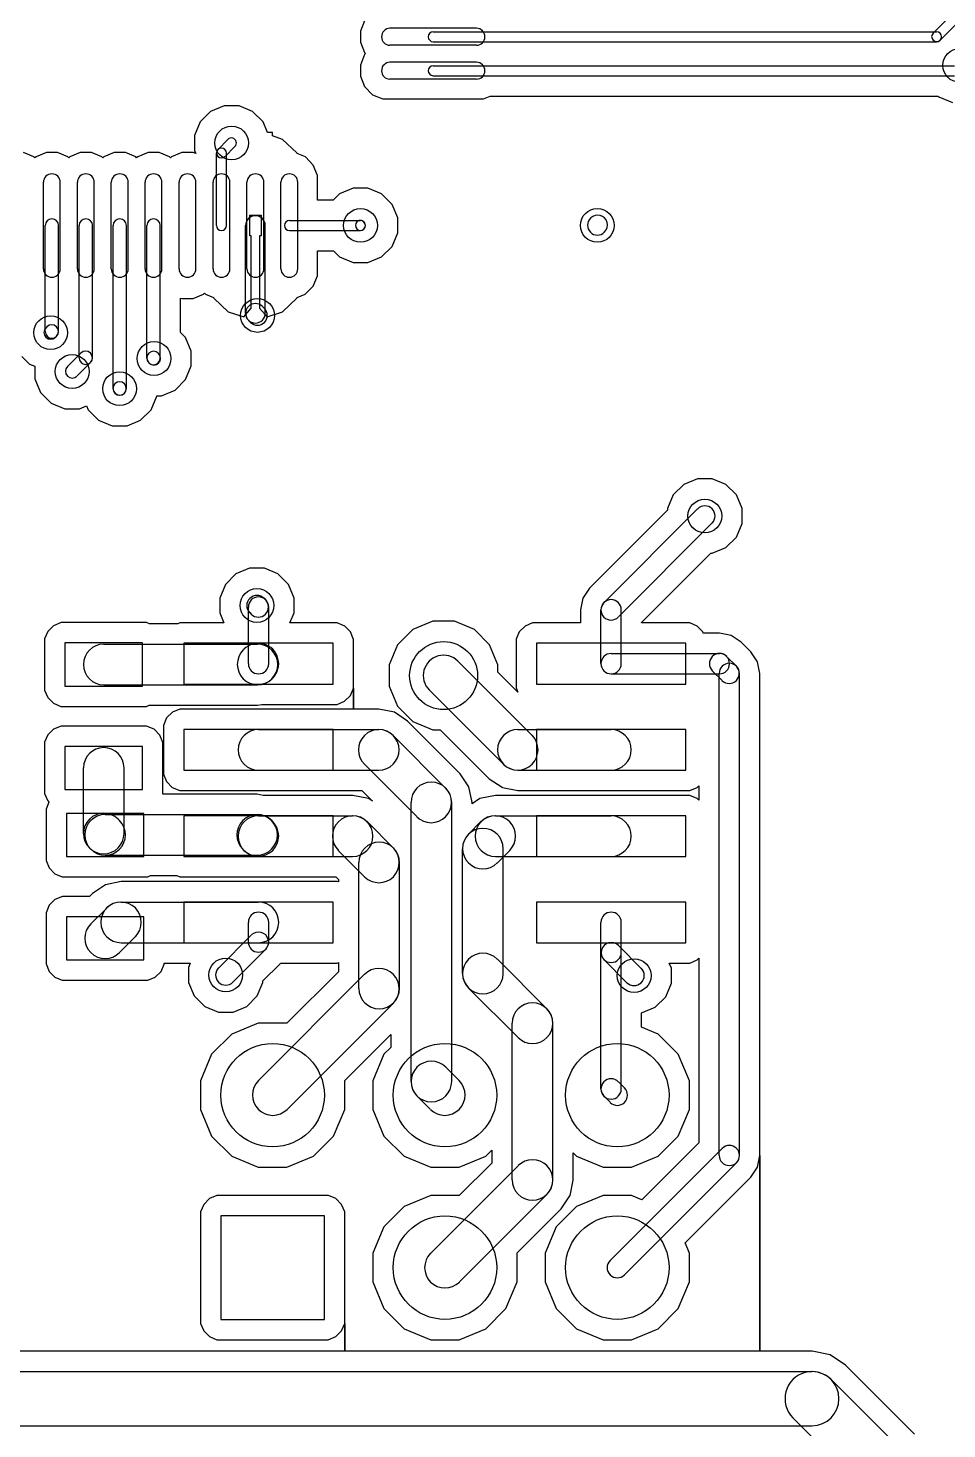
# Model space of a CAD drawing. Extents: x 32880 to 68030, y 27285 to 49782.
# Drawn here: x 40598 to 45931, y 33626 to 41748 of the extents above; entities that cross this region are included whole.
import ezdxf

# ---------------------------------------------------------------- set-up
doc = ezdxf.new("R2010")
doc.units = 0
doc.layers.add('BLACK', color=1, linetype='CONTINUOUS')

msp = doc.modelspace()

# ---------------------------------------------------------------- linework, layer by layer
at = {"layer": 'BLACK'}
for p, q in [((45850, 41719), (46009, 41878)), ((45891, 41678), (46050, 41837)), ((42552, 41791), (42527, 41731)), ((42552, 41791), (42527, 41731)), ((42527, 41731), (42527, 41666)), ((42527, 41731), (42527, 41666)), ((43201, 41747), (42699, 41747)), ((42950, 41727), (45870, 41727)), ((42527, 41666), (42552, 41606)), ((42527, 41666), (42552, 41606)), ((42552, 41594), (42527, 41534)), ((42552, 41594), (42527, 41534)), ((42552, 41606), (42557, 41600)), ((42552, 41606), (42557, 41600)), ((42557, 41600), (42552, 41594)), ((42557, 41600), (42552, 41594)), ((43201, 41649), (42699, 41649)), ((42950, 41669), (45870, 41669)), ((42527, 41534), (42527, 41469)), ((42527, 41534), (42527, 41469)), ((43201, 41550), (42699, 41550)), ((42950, 41530), (45974, 41530)), ((42527, 41469), (42552, 41409)), ((42527, 41469), (42552, 41409)), ((43201, 41452), (42699, 41452)), ((42950, 41472), (45974, 41472)), ((42552, 41409), (42598, 41362)), ((42552, 41409), (42598, 41362)), ((42598, 41362), (42658, 41337)), ((42598, 41362), (42658, 41337)), ((43241, 41337), (43281, 41354)), ((43241, 41337), (43281, 41354)), ((43281, 41354), (45878, 41354)), ((43281, 41354), (45878, 41354)), ((45878, 41354), (45883, 41349)), ((45878, 41354), (45883, 41349)), ((45883, 41349), (45962, 41316)), ((45883, 41349), (45962, 41316)), ((41658, 41265), (41597, 41204)), ((41658, 41265), (41597, 41204)), ((41737, 41298), (41658, 41265)), ((41737, 41298), (41658, 41265)), ((41823, 41298), (41737, 41298)), ((41823, 41298), (41737, 41298)), ((41902, 41265), (41823, 41298)), ((41902, 41265), (41823, 41298)), ((41963, 41204), (41902, 41265)), ((41963, 41204), (41902, 41265)), ((42658, 41337), (42723, 41337)), ((42658, 41337), (42723, 41337)), ((42723, 41337), (43241, 41337)), ((42723, 41337), (43241, 41337)), ((41597, 41204), (41564, 41125)), ((41597, 41204), (41564, 41125)), ((41988, 41142), (41963, 41204)), ((41988, 41142), (41963, 41204)), ((41564, 41125), (41564, 41039)), ((41564, 41125), (41564, 41039)), ((42018, 41142), (41988, 41142)), ((42018, 41142), (41988, 41142)), ((42018, 41123), (42018, 41142)), ((42018, 41123), (42018, 41142)), ((42076, 41103), (42018, 41123)), ((42076, 41103), (42018, 41123)), ((42159, 41024), (42076, 41103)), ((42159, 41024), (42076, 41103)), ((40633, 41001), (40573, 41026)), ((40633, 41001), (40573, 41026)), ((40705, 41026), (40645, 41001)), ((40705, 41026), (40645, 41001)), ((40770, 41026), (40705, 41026)), ((40770, 41026), (40705, 41026)), ((40830, 41001), (40770, 41026)), ((40830, 41001), (40770, 41026)), ((40902, 41026), (40842, 41001)), ((40902, 41026), (40842, 41001)), ((40967, 41026), (40902, 41026)), ((40967, 41026), (40902, 41026)), ((41027, 41001), (40967, 41026)), ((41027, 41001), (40967, 41026)), ((41099, 41026), (41039, 41001)), ((41099, 41026), (41039, 41001)), ((41164, 41026), (41099, 41026)), ((41164, 41026), (41099, 41026)), ((41224, 41001), (41164, 41026)), ((41224, 41001), (41164, 41026)), ((41295, 41026), (41235, 41001)), ((41295, 41026), (41235, 41001)), ((41360, 41026), (41295, 41026)), ((41360, 41026), (41295, 41026)), ((41420, 41001), (41360, 41026)), ((41420, 41001), (41360, 41026)), ((41492, 41026), (41432, 41001)), ((41492, 41026), (41432, 41001)), ((41557, 41026), (41492, 41026)), ((41557, 41026), (41492, 41026)), ((41572, 41020), (41557, 41026)), ((41572, 41020), (41557, 41026)), ((41564, 41039), (41572, 41020)), ((41564, 41039), (41572, 41020)), ((41692, 40603), (41692, 41023)), ((41701, 41045), (41758, 41102)), ((41742, 41004), (41799, 41061)), ((41750, 40603), (41750, 41023)), ((42160, 41021), (42159, 41024)), ((42160, 41021), (42159, 41024)), ((40638, 40996), (40633, 41001)), ((40638, 40996), (40633, 41001)), ((40645, 41001), (40638, 40996)), ((40645, 41001), (40638, 40996)), ((40835, 40996), (40830, 41001)), ((40835, 40996), (40830, 41001)), ((40842, 41001), (40835, 40996)), ((40842, 41001), (40835, 40996)), ((41032, 40996), (41027, 41001)), ((41032, 40996), (41027, 41001)), ((41039, 41001), (41032, 40996)), ((41039, 41001), (41032, 40996)), ((41229, 40996), (41224, 41001)), ((41229, 40996), (41224, 41001)), ((41235, 41001), (41229, 40996)), ((41235, 41001), (41229, 40996)), ((41425, 40996), (41420, 41001)), ((41425, 40996), (41420, 41001)), ((41432, 41001), (41425, 40996)), ((41432, 41001), (41425, 40996)), ((42208, 41001), (42160, 41021)), ((42208, 41001), (42160, 41021)), ((42254, 40954), (42208, 41001)), ((42254, 40954), (42208, 41001)), ((42279, 40894), (42254, 40954)), ((42279, 40894), (42254, 40954)), ((42279, 40750), (42279, 40894)), ((42279, 40750), (42279, 40894)), ((40688, 40352), (40688, 40854)), ((40786, 40352), (40786, 40854)), ((40885, 40352), (40885, 40854)), ((40983, 40352), (40983, 40854)), ((41082, 40352), (41082, 40854)), ((41180, 40352), (41180, 40854)), ((41278, 40352), (41278, 40854)), ((41376, 40352), (41376, 40854)), ((41475, 40352), (41475, 40854)), ((41573, 40352), (41573, 40854)), ((41672, 40352), (41672, 40854)), ((41770, 40352), (41770, 40854)), ((41869, 40352), (41869, 40854)), ((41967, 40352), (41967, 40854)), ((42066, 40352), (42066, 40854)), ((42164, 40352), (42164, 40854)), ((42406, 40787), (42369, 40750)), ((42406, 40787), (42369, 40750)), ((42485, 40820), (42406, 40787)), ((42485, 40820), (42406, 40787)), ((42571, 40820), (42485, 40820)), ((42571, 40820), (42485, 40820)), ((42650, 40787), (42571, 40820)), ((42650, 40787), (42571, 40820)), ((42711, 40726), (42650, 40787)), ((42711, 40726), (42650, 40787)), ((42369, 40750), (42279, 40750)), ((42369, 40750), (42279, 40750)), ((42744, 40647), (42711, 40726)), ((42744, 40647), (42711, 40726)), ((41885, 40543), (41885, 40663)), ((41885, 40663), (41894, 40663)), ((41885, 40543), (41885, 40663)), ((41885, 40663), (41894, 40663)), ((41894, 40663), (41942, 40663)), ((41894, 40663), (41942, 40663)), ((41942, 40663), (41951, 40663)), ((41942, 40663), (41951, 40663)), ((41951, 40663), (41951, 40543)), ((41951, 40663), (41951, 40543)), ((42115, 40632), (42527, 40632)), ((42744, 40561), (42744, 40647)), ((42744, 40561), (42744, 40647)), ((43861, 40645), (43864, 40648)), ((40698, 39989), (40698, 40603)), ((40776, 39989), (40776, 40603)), ((40895, 39837), (40895, 40603)), ((40973, 39837), (40973, 40603)), ((41092, 39659), (41092, 40603)), ((41170, 39659), (41170, 40603)), ((41288, 39835), (41288, 40603)), ((41366, 39835), (41366, 40603)), ((41861, 40095), (41861, 40603)), ((41894, 40543), (41885, 40543)), ((41894, 40543), (41885, 40543)), ((41894, 40125), (41894, 40543)), ((41894, 40125), (41894, 40543)), ((41951, 40543), (41942, 40543)), ((41942, 40543), (41942, 40125)), ((41951, 40543), (41942, 40543)), ((41942, 40543), (41942, 40125)), ((41975, 40095), (41975, 40603)), ((42115, 40574), (42527, 40574)), ((42711, 40482), (42744, 40561)), ((42711, 40482), (42744, 40561)), ((43942, 40564), (43945, 40567)), ((42279, 40376), (42279, 40456)), ((42279, 40456), (42371, 40456)), ((42279, 40376), (42279, 40456)), ((42279, 40456), (42371, 40456)), ((42371, 40456), (42406, 40421)), ((42371, 40456), (42406, 40421)), ((42650, 40421), (42711, 40482)), ((42650, 40421), (42711, 40482)), ((42279, 40311), (42279, 40376)), ((42279, 40311), (42279, 40376)), ((42406, 40421), (42485, 40388)), ((42406, 40421), (42485, 40388)), ((42485, 40388), (42571, 40388)), ((42485, 40388), (42571, 40388)), ((42571, 40388), (42650, 40421)), ((42571, 40388), (42650, 40421)), ((42254, 40251), (42279, 40311)), ((42254, 40251), (42279, 40311)), ((41616, 40205), (41622, 40211)), ((41616, 40205), (41622, 40211)), ((41622, 40211), (41628, 40205)), ((41622, 40211), (41628, 40205)), ((42207, 40205), (42254, 40251)), ((42207, 40205), (42254, 40251)), ((41484, 39983), (41484, 40183)), ((41484, 40183), (41491, 40180)), ((41484, 39983), (41484, 40183)), ((41484, 40183), (41491, 40180)), ((41491, 40180), (41556, 40180)), ((41491, 40180), (41556, 40180)), ((41556, 40180), (41616, 40205)), ((41556, 40180), (41616, 40205)), ((41628, 40205), (41675, 40186)), ((41628, 40205), (41675, 40186)), ((41675, 40186), (41677, 40182)), ((41675, 40186), (41677, 40182)), ((41677, 40182), (41760, 40103)), ((41677, 40182), (41760, 40103)), ((41959, 40134), (41970, 40123)), ((42076, 40103), (42159, 40182)), ((42076, 40103), (42159, 40182)), ((42159, 40182), (42160, 40186)), ((42159, 40182), (42160, 40186)), ((42160, 40186), (42207, 40205)), ((42160, 40186), (42207, 40205)), ((41760, 40103), (41850, 40073)), ((41760, 40103), (41850, 40073)), ((41850, 40073), (41894, 40125)), ((41850, 40073), (41894, 40125)), ((41878, 40053), (41889, 40042)), ((41942, 40125), (41986, 40073)), ((41942, 40125), (41986, 40073)), ((41986, 40073), (42076, 40103)), ((41986, 40073), (42076, 40103)), ((40708, 40016), (40703, 40011)), ((41513, 39954), (41484, 39983)), ((41513, 39954), (41484, 39983)), ((40763, 39961), (40758, 39956)), ((41546, 39875), (41513, 39954)), ((41546, 39875), (41513, 39954)), ((40563, 39844), (40608, 39799)), ((40563, 39844), (40608, 39799)), ((40905, 39863), (40828, 39786)), ((40960, 39808), (40883, 39731)), ((41299, 39808), (41302, 39805)), ((41354, 39863), (41357, 39860)), ((41546, 39789), (41546, 39875)), ((41546, 39789), (41546, 39875)), ((40608, 39799), (40639, 39787)), ((40608, 39799), (40639, 39787)), ((40639, 39787), (40639, 39714)), ((40639, 39787), (40639, 39714)), ((41513, 39710), (41546, 39789)), ((41513, 39710), (41546, 39789)), ((40639, 39714), (40672, 39635)), ((40639, 39714), (40672, 39635)), ((41373, 39616), (41452, 39649)), ((41373, 39616), (41452, 39649)), ((41452, 39649), (41513, 39710)), ((41452, 39649), (41513, 39710)), ((40672, 39635), (40733, 39574)), ((40672, 39635), (40733, 39574)), ((40733, 39574), (40812, 39541)), ((40733, 39574), (40812, 39541)), ((41313, 39535), (41346, 39614)), ((41313, 39535), (41346, 39614)), ((41346, 39614), (41346, 39616)), ((41346, 39616), (41373, 39616)), ((41346, 39614), (41346, 39616)), ((41346, 39616), (41373, 39616)), ((40812, 39541), (40898, 39541)), ((40812, 39541), (40898, 39541)), ((40898, 39541), (40937, 39558)), ((40898, 39541), (40937, 39558)), ((40937, 39558), (40947, 39535)), ((40937, 39558), (40947, 39535)), ((40947, 39535), (41008, 39474)), ((40947, 39535), (41008, 39474)), ((41252, 39474), (41313, 39535)), ((41252, 39474), (41313, 39535)), ((41008, 39474), (41087, 39441)), ((41008, 39474), (41087, 39441)), ((41087, 39441), (41173, 39441)), ((41087, 39441), (41173, 39441)), ((41173, 39441), (41252, 39474)), ((41173, 39441), (41252, 39474)), ((44404, 39102), (44343, 39041)), ((44404, 39102), (44343, 39041)), ((44483, 39135), (44404, 39102)), ((44483, 39135), (44404, 39102)), ((44569, 39135), (44483, 39135)), ((44569, 39135), (44483, 39135)), ((44648, 39102), (44569, 39135)), ((44648, 39102), (44569, 39135)), ((44709, 39041), (44648, 39102)), ((44709, 39041), (44648, 39102)), ((44343, 39041), (44310, 38962)), ((44343, 39041), (44310, 38962)), ((44742, 38962), (44709, 39041)), ((44742, 38962), (44709, 39041)), ((44310, 38953), (43857, 38500)), ((44310, 38953), (43857, 38500)), ((44484, 38960), (43941, 38417)), ((44310, 38962), (44310, 38953)), ((44310, 38962), (44310, 38953)), ((44742, 38876), (44742, 38962)), ((44742, 38876), (44742, 38962)), ((44567, 38877), (44024, 38334)), ((44709, 38797), (44742, 38876)), ((44709, 38797), (44742, 38876)), ((44648, 38736), (44709, 38797)), ((44648, 38736), (44709, 38797)), ((44159, 38302), (44560, 38703)), ((44159, 38302), (44560, 38703)), ((44560, 38703), (44569, 38703)), ((44560, 38703), (44569, 38703)), ((44569, 38703), (44648, 38736)), ((44569, 38703), (44648, 38736)), ((41884, 38616), (41805, 38583)), ((41884, 38616), (41805, 38583)), ((41970, 38616), (41884, 38616)), ((41970, 38616), (41884, 38616)), ((42049, 38583), (41970, 38616)), ((42049, 38583), (41970, 38616)), ((41744, 38522), (41711, 38443)), ((41744, 38522), (41711, 38443)), ((41805, 38583), (41744, 38522)), ((41805, 38583), (41744, 38522)), ((42110, 38522), (42049, 38583)), ((42110, 38522), (42049, 38583)), ((42143, 38443), (42110, 38522)), ((42143, 38443), (42110, 38522)), ((41711, 38443), (41711, 38357)), ((41711, 38443), (41711, 38357)), ((41968, 38442), (41977, 38433)), ((42143, 38357), (42143, 38443)), ((42143, 38357), (42143, 38443)), ((43818, 38443), (43805, 38375)), ((43818, 38443), (43805, 38375)), ((43857, 38500), (43818, 38443)), ((43857, 38500), (43818, 38443)), ((41711, 38357), (41735, 38299)), ((41711, 38357), (41735, 38299)), ((41877, 38063), (41877, 38391)), ((41885, 38359), (41894, 38350)), ((41995, 38063), (41995, 38391)), ((42118, 38299), (42143, 38357)), ((42118, 38299), (42143, 38357)), ((43805, 38375), (43805, 38299)), ((43805, 38375), (43805, 38299)), ((43923, 38063), (43923, 38375)), ((44041, 38063), (44041, 38375)), ((40747, 38283), (40713, 38250)), ((40747, 38283), (40713, 38250)), ((40790, 38301), (40747, 38283)), ((40790, 38301), (40747, 38283)), ((41240, 38301), (40790, 38301)), ((41240, 38301), (40790, 38301)), ((41287, 38301), (41240, 38301)), ((41287, 38301), (41240, 38301)), ((41303, 38294), (41287, 38301)), ((41303, 38294), (41287, 38301)), ((41468, 38294), (41303, 38294)), ((41468, 38294), (41303, 38294)), ((41480, 38299), (41468, 38294)), ((41480, 38299), (41468, 38294)), ((41735, 38299), (41480, 38299)), ((41735, 38299), (41480, 38299)), ((42346, 38299), (42118, 38299)), ((42346, 38299), (42118, 38299)), ((42393, 38299), (42346, 38299)), ((42393, 38299), (42346, 38299)), ((42436, 38281), (42393, 38299)), ((42436, 38281), (42393, 38299)), ((42469, 38247), (42436, 38281)), ((42469, 38247), (42436, 38281)), ((42832, 38261), (42743, 38173)), ((42832, 38261), (42743, 38173)), ((42948, 38309), (42832, 38261)), ((42948, 38309), (42832, 38261)), ((43073, 38309), (42948, 38309)), ((43073, 38309), (42948, 38309)), ((43189, 38261), (43073, 38309)), ((43189, 38261), (43073, 38309)), ((43277, 38172), (43189, 38261)), ((43277, 38172), (43189, 38261)), ((43483, 38281), (43449, 38248)), ((43483, 38281), (43449, 38248)), ((43526, 38299), (43483, 38281)), ((43526, 38299), (43483, 38281)), ((43805, 38299), (43526, 38299)), ((43805, 38299), (43526, 38299)), ((44159, 38299), (44159, 38302)), ((44159, 38299), (44159, 38302)), ((44392, 38299), (44159, 38299)), ((44392, 38299), (44159, 38299)), ((44439, 38299), (44392, 38299)), ((44439, 38299), (44392, 38299)), ((44482, 38281), (44439, 38299)), ((44482, 38281), (44439, 38299)), ((44515, 38247), (44482, 38281)), ((44515, 38247), (44482, 38281)), ((40713, 38250), (40695, 38207)), ((40713, 38250), (40695, 38207)), ((40695, 38207), (40695, 38160)), ((40695, 38207), (40695, 38160)), ((41263, 38183), (40813, 38183)), ((40813, 38183), (40813, 37933)), ((41263, 37933), (41263, 38183)), ((42369, 38181), (41503, 38181)), ((41503, 38181), (41503, 37945)), ((42369, 37945), (42369, 38181)), ((42487, 38204), (42469, 38247)), ((42487, 38204), (42469, 38247)), ((42487, 37968), (42487, 38204)), ((42487, 37968), (42487, 38204)), ((43449, 38248), (43431, 38205)), ((43449, 38248), (43431, 38205)), ((43431, 38205), (43431, 38158)), ((43431, 38205), (43431, 38158)), ((44415, 38181), (43549, 38181)), ((43549, 38181), (43549, 37945)), ((44415, 37945), (44415, 38181)), ((44517, 38240), (44515, 38247)), ((44517, 38240), (44515, 38247)), ((44611, 38240), (44517, 38240)), ((44611, 38240), (44517, 38240)), ((44679, 38227), (44611, 38240)), ((44679, 38227), (44611, 38240)), ((44736, 38188), (44679, 38227)), ((44736, 38188), (44679, 38227)), ((44793, 38132), (44736, 38188)), ((44793, 38132), (44736, 38188)), ((40695, 38160), (40695, 37910)), ((40695, 38160), (40695, 37910)), ((41038, 38176), (41930, 38176)), ((41847, 38142), (41852, 38147)), ((42743, 38173), (42695, 38057)), ((42743, 38173), (42695, 38057)), ((43325, 38056), (43277, 38172)), ((43325, 38056), (43277, 38172)), ((43431, 38158), (43431, 37922)), ((43431, 38158), (43431, 37922)), ((43982, 38122), (44610, 38122)), ((44652, 38105), (44709, 38048)), ((44793, 38131), (44793, 38132)), ((44793, 38131), (44793, 38132)), ((44832, 38074), (44793, 38131)), ((44832, 38074), (44793, 38131)), ((42695, 38057), (42695, 37932)), ((42695, 38057), (42695, 37932)), ((43523, 37647), (43093, 38077)), ((43325, 38013), (43325, 38056)), ((43325, 38013), (43325, 38056)), ((44569, 38022), (44626, 37965)), ((44845, 38006), (44832, 38074)), ((44845, 38006), (44832, 38074)), ((41038, 37940), (41930, 37940)), ((41503, 37945), (42369, 37945)), ((42014, 37975), (42019, 37980)), ((42487, 37921), (42487, 37968)), ((42487, 37921), (42487, 37968)), ((43441, 37897), (43325, 38013)), ((43441, 37897), (43325, 38013)), ((43549, 37945), (44415, 37945)), ((43982, 38004), (44610, 38004)), ((44609, 35212), (44609, 38006)), ((44727, 35212), (44727, 38006)), ((44845, 35211), (44845, 38006)), ((44845, 35211), (44845, 38006)), ((40695, 37910), (40713, 37867)), ((40695, 37910), (40713, 37867)), ((40713, 37867), (40746, 37833)), ((40713, 37867), (40746, 37833)), ((40813, 37933), (41263, 37933)), ((42435, 37845), (42469, 37878)), ((42435, 37845), (42469, 37878)), ((42469, 37878), (42487, 37921)), ((42469, 37878), (42487, 37921)), ((42487, 37799), (42487, 37921)), ((42487, 37921), (42487, 37799)), ((42487, 37799), (42487, 37921)), ((42487, 37921), (42487, 37799)), ((42695, 37932), (42743, 37816)), ((42695, 37932), (42743, 37816)), ((43357, 37481), (42927, 37911)), ((43431, 37922), (43441, 37897)), ((43431, 37922), (43441, 37897)), ((40746, 37833), (40789, 37815)), ((40746, 37833), (40789, 37815)), ((40789, 37815), (40836, 37815)), ((40789, 37815), (40836, 37815)), ((40836, 37815), (41286, 37815)), ((40836, 37815), (41286, 37815)), ((41286, 37815), (41302, 37822)), ((41286, 37815), (41302, 37822)), ((41302, 37822), (41931, 37822)), ((41302, 37822), (41931, 37822)), ((41437, 37781), (41403, 37748)), ((41437, 37781), (41403, 37748)), ((41480, 37799), (41437, 37781)), ((41480, 37799), (41437, 37781)), ((41936, 37799), (41480, 37799)), ((41936, 37799), (41480, 37799)), ((41931, 37822), (41956, 37827)), ((41931, 37822), (41956, 37827)), ((42346, 37799), (41936, 37799)), ((42346, 37799), (41936, 37799)), ((41956, 37827), (42392, 37827)), ((41956, 37827), (42392, 37827)), ((42393, 37799), (42346, 37799)), ((42393, 37799), (42346, 37799)), ((42392, 37827), (42435, 37845)), ((42392, 37827), (42435, 37845)), ((42487, 37799), (42393, 37799)), ((42487, 37799), (42393, 37799)), ((42634, 37799), (42487, 37799)), ((42634, 37799), (42487, 37799)), ((42725, 37781), (42634, 37799)), ((42725, 37781), (42634, 37799)), ((42801, 37730), (42725, 37781)), ((42801, 37730), (42725, 37781)), ((42743, 37816), (42831, 37727)), ((42743, 37816), (42831, 37727)), ((40790, 37701), (40747, 37683)), ((40790, 37701), (40747, 37683)), ((41240, 37701), (40790, 37701)), ((41240, 37701), (40790, 37701)), ((41287, 37701), (41240, 37701)), ((41287, 37701), (41240, 37701)), ((41330, 37683), (41287, 37701)), ((41330, 37683), (41287, 37701)), ((41403, 37748), (41385, 37705)), ((41403, 37748), (41385, 37705)), ((41385, 37705), (41385, 37658)), ((41385, 37705), (41385, 37658)), ((43106, 37425), (42801, 37730)), ((43106, 37425), (42801, 37730)), ((42831, 37727), (42947, 37679)), ((42831, 37727), (42947, 37679)), ((40713, 37650), (40695, 37607)), ((40713, 37650), (40695, 37607)), ((40747, 37683), (40713, 37650)), ((40747, 37683), (40713, 37650)), ((41363, 37649), (41330, 37683)), ((41363, 37649), (41330, 37683)), ((41381, 37606), (41363, 37649)), ((41381, 37606), (41363, 37649)), ((41385, 37658), (41385, 37422)), ((41385, 37658), (41385, 37422)), ((42369, 37681), (41503, 37681)), ((41503, 37681), (41503, 37445)), ((41936, 37681), (42634, 37681)), ((42369, 37445), (42369, 37681)), ((42717, 37646), (43021, 37342)), ((42947, 37679), (42991, 37679)), ((42947, 37679), (42991, 37679)), ((42991, 37679), (43274, 37396)), ((42991, 37679), (43274, 37396)), ((43441, 37681), (43981, 37681)), ((44415, 37681), (43549, 37681)), ((43549, 37681), (43549, 37445)), ((44415, 37445), (44415, 37681)), ((40695, 37607), (40695, 37560)), ((40695, 37607), (40695, 37560)), ((40695, 37560), (40695, 37310)), ((40695, 37560), (40695, 37310)), ((41263, 37583), (40813, 37583)), ((40813, 37583), (40813, 37333)), ((41263, 37333), (41263, 37583)), ((41381, 37356), (41381, 37606)), ((41381, 37356), (41381, 37606)), ((40920, 37078), (40920, 37458)), ((41156, 37078), (41156, 37458)), ((42551, 37480), (42855, 37176)), ((41385, 37422), (41403, 37379)), ((41385, 37422), (41403, 37379)), ((41403, 37379), (41436, 37345)), ((41403, 37379), (41436, 37345)), ((41503, 37445), (42369, 37445)), ((41936, 37445), (42634, 37445)), ((43157, 37349), (43106, 37425)), ((43157, 37349), (43106, 37425)), ((43274, 37396), (43350, 37346)), ((43274, 37396), (43350, 37346)), ((43441, 37445), (43981, 37445)), ((43549, 37445), (44415, 37445)), ((40695, 37310), (40713, 37267)), ((40695, 37310), (40713, 37267)), ((40813, 37333), (41263, 37333)), ((41379, 37306), (41381, 37309)), ((41379, 37306), (41381, 37309)), ((41929, 37306), (41379, 37306)), ((41929, 37306), (41379, 37306)), ((41381, 37309), (41381, 37356)), ((41381, 37309), (41381, 37356)), ((41436, 37345), (41479, 37327)), ((41436, 37345), (41479, 37327)), ((41479, 37327), (41526, 37327)), ((41479, 37327), (41526, 37327)), ((41526, 37327), (41936, 37327)), ((41526, 37327), (41936, 37327)), ((41964, 37299), (41929, 37306)), ((41964, 37299), (41929, 37306)), ((41936, 37327), (42392, 37327)), ((41936, 37327), (42392, 37327)), ((42346, 37299), (41964, 37299)), ((42346, 37299), (41964, 37299)), ((42393, 37299), (42346, 37299)), ((42393, 37299), (42346, 37299)), ((42392, 37327), (42536, 37327)), ((42392, 37327), (42536, 37327)), ((42483, 37299), (42393, 37299)), ((42483, 37299), (42393, 37299)), ((42574, 37281), (42483, 37299)), ((42574, 37281), (42483, 37299)), ((42536, 37327), (42598, 37265)), ((42536, 37327), (42598, 37265)), ((43157, 37348), (43157, 37349)), ((43157, 37348), (43157, 37349)), ((43175, 37258), (43157, 37348)), ((43175, 37258), (43157, 37348)), ((43311, 37299), (43220, 37281)), ((43311, 37299), (43220, 37281)), ((43526, 37299), (43311, 37299)), ((43526, 37299), (43311, 37299)), ((43350, 37346), (43351, 37345)), ((43350, 37346), (43351, 37345)), ((43351, 37345), (43441, 37327)), ((43351, 37345), (43441, 37327)), ((43441, 37327), (43525, 37327)), ((43441, 37327), (43525, 37327)), ((43525, 37327), (43572, 37327)), ((43525, 37327), (43572, 37327)), ((43982, 37299), (43526, 37299)), ((43982, 37299), (43526, 37299)), ((43572, 37327), (43982, 37327)), ((43572, 37327), (43982, 37327)), ((43982, 37327), (44438, 37327)), ((43982, 37327), (44438, 37327)), ((44392, 37299), (43982, 37299)), ((44392, 37299), (43982, 37299)), ((44439, 37299), (44392, 37299)), ((44439, 37299), (44392, 37299)), ((44438, 37327), (44481, 37345)), ((44438, 37327), (44481, 37345)), ((44482, 37281), (44439, 37299)), ((44482, 37281), (44439, 37299)), ((44481, 37345), (44491, 37355)), ((44481, 37345), (44491, 37355)), ((44491, 37355), (44491, 37272)), ((44491, 37355), (44491, 37272)), ((40720, 37260), (40703, 37219)), ((40720, 37260), (40703, 37219)), ((40703, 37219), (40703, 37172)), ((40703, 37219), (40703, 37172)), ((40713, 37267), (40720, 37260)), ((40713, 37267), (40720, 37260)), ((42598, 37265), (42574, 37281)), ((42598, 37265), (42574, 37281)), ((42821, 35640), (42821, 37258)), ((43057, 35640), (43057, 37258)), ((43220, 37281), (43175, 37251)), ((43220, 37281), (43175, 37251)), ((43175, 37251), (43175, 37258)), ((43175, 37251), (43175, 37258)), ((44491, 37272), (44482, 37281)), ((44491, 37272), (44482, 37281)), ((40703, 37172), (40703, 36922)), ((40703, 37172), (40703, 36922)), ((41271, 37195), (40821, 37195)), ((40821, 37195), (40821, 36945)), ((41046, 37188), (41928, 37188)), ((41122, 37161), (41129, 37154)), ((41271, 36945), (41271, 37195)), ((42369, 37181), (41503, 37181)), ((41503, 37181), (41503, 36945)), ((41936, 37181), (42482, 37181)), ((42013, 37153), (42018, 37148)), ((42369, 36945), (42369, 37181)), ((42566, 37147), (42719, 36994)), ((43227, 37147), (43154, 37074)), ((43311, 37181), (43981, 37181)), ((44415, 37181), (43549, 37181)), ((43549, 37181), (43549, 36945)), ((44415, 36945), (44415, 37181)), ((40955, 36994), (40962, 36987)), ((41846, 36986), (41851, 36981)), ((42399, 36980), (42552, 36827)), ((43120, 36266), (43120, 36990)), ((43394, 36980), (43321, 36907)), ((43356, 36266), (43356, 36990)), ((40703, 36922), (40721, 36879)), ((40703, 36922), (40721, 36879)), ((40721, 36879), (40754, 36845)), ((40721, 36879), (40754, 36845)), ((40821, 36945), (41271, 36945)), ((41046, 36952), (41928, 36952)), ((41503, 36945), (42369, 36945)), ((41936, 36945), (42482, 36945)), ((42518, 36180), (42518, 36910)), ((42754, 36180), (42754, 36910)), ((43311, 36945), (43981, 36945)), ((43549, 36945), (44415, 36945)), ((40754, 36845), (40797, 36827)), ((40754, 36845), (40797, 36827)), ((40797, 36827), (40844, 36827)), ((40797, 36827), (40844, 36827)), ((40844, 36827), (41294, 36827)), ((40844, 36827), (41294, 36827)), ((41139, 36799), (41049, 36781)), ((41139, 36799), (41049, 36781)), ((41480, 36799), (41139, 36799)), ((41480, 36799), (41139, 36799)), ((41294, 36827), (41310, 36834)), ((41294, 36827), (41310, 36834)), ((41310, 36834), (41462, 36834)), ((41310, 36834), (41462, 36834)), ((41462, 36834), (41479, 36827)), ((41462, 36834), (41479, 36827)), ((41479, 36827), (41526, 36827)), ((41479, 36827), (41526, 36827)), ((41936, 36799), (41480, 36799)), ((41936, 36799), (41480, 36799)), ((41526, 36827), (41935, 36827)), ((41526, 36827), (41935, 36827)), ((41935, 36827), (41936, 36827)), ((41935, 36827), (41936, 36827)), ((41936, 36827), (42385, 36827)), ((41936, 36827), (42385, 36827)), ((42346, 36799), (41936, 36799)), ((42346, 36799), (41936, 36799)), ((42393, 36799), (42346, 36799)), ((42393, 36799), (42346, 36799)), ((42385, 36827), (42400, 36812)), ((42385, 36827), (42400, 36812)), ((42400, 36797), (42393, 36799)), ((42400, 36797), (42393, 36799)), ((42400, 36812), (42400, 36797)), ((42400, 36812), (42400, 36797)), ((40972, 36730), (40955, 36713)), ((40972, 36730), (40955, 36713)), ((41049, 36781), (40972, 36730)), ((41049, 36781), (40972, 36730)), ((40721, 36662), (40703, 36619)), ((40721, 36662), (40703, 36619)), ((40755, 36695), (40721, 36662)), ((40755, 36695), (40721, 36662)), ((40798, 36713), (40755, 36695)), ((40798, 36713), (40755, 36695)), ((40955, 36713), (40798, 36713)), ((40955, 36713), (40798, 36713)), ((41055, 36646), (40963, 36554)), ((41139, 36681), (41935, 36681)), ((42369, 36681), (41503, 36681)), ((41503, 36681), (41503, 36445)), ((42369, 36445), (42369, 36681)), ((44415, 36681), (43549, 36681)), ((43549, 36681), (43549, 36445)), ((44415, 36445), (44415, 36681)), ((40703, 36619), (40703, 36572)), ((40703, 36619), (40703, 36572)), ((40703, 36572), (40703, 36322)), ((40703, 36572), (40703, 36322)), ((41271, 36595), (40821, 36595)), ((40821, 36595), (40821, 36345)), ((41271, 36345), (41271, 36595)), ((41877, 36449), (41877, 36563)), ((41995, 36449), (41995, 36563)), ((43923, 35597), (43923, 36563)), ((43923, 36389), (43923, 36563)), ((44041, 35597), (44041, 36563)), ((44041, 36389), (44041, 36563)), ((41221, 36480), (41129, 36388)), ((41705, 36300), (41894, 36489)), ((41139, 36445), (41935, 36445)), ((41503, 36445), (42369, 36445)), ((41788, 36217), (41977, 36406)), ((43549, 36445), (44415, 36445)), ((44157, 36296), (44024, 36429)), ((40703, 36322), (40721, 36279)), ((40703, 36322), (40721, 36279)), ((40821, 36345), (41271, 36345)), ((41371, 36278), (41389, 36321)), ((41371, 36278), (41389, 36321)), ((41389, 36321), (41389, 36327)), ((41389, 36327), (41479, 36327)), ((41389, 36321), (41389, 36327)), ((41389, 36327), (41479, 36327)), ((41479, 36327), (41526, 36327)), ((41479, 36327), (41526, 36327)), ((41526, 36327), (41540, 36327)), ((41526, 36327), (41540, 36327)), ((41540, 36327), (41530, 36301)), ((41540, 36327), (41530, 36301)), ((41962, 36224), (42061, 36322)), ((41962, 36224), (42061, 36322)), ((42061, 36323), (42063, 36327)), ((42061, 36323), (42063, 36327)), ((42061, 36322), (42061, 36323)), ((42061, 36322), (42061, 36323)), ((42063, 36327), (42064, 36327)), ((42063, 36327), (42064, 36327)), ((42064, 36327), (42392, 36327)), ((42064, 36327), (42392, 36327)), ((42392, 36327), (42400, 36331)), ((42392, 36327), (42400, 36331)), ((42400, 36331), (42400, 36277)), ((42400, 36331), (42400, 36277)), ((43322, 36349), (43609, 36062)), ((44074, 36213), (43941, 36346)), ((44332, 36297), (44319, 36327)), ((44319, 36327), (44438, 36327)), ((44332, 36297), (44319, 36327)), ((44319, 36327), (44438, 36327)), ((44438, 36327), (44481, 36345)), ((44438, 36327), (44481, 36345)), ((44481, 36345), (44491, 36355)), ((44481, 36345), (44491, 36355)), ((44491, 36355), (44491, 35284)), ((44491, 36355), (44491, 35284)), ((40721, 36279), (40754, 36245)), ((40721, 36279), (40754, 36245)), ((40754, 36245), (40797, 36227)), ((40754, 36245), (40797, 36227)), ((41294, 36227), (41337, 36245)), ((41294, 36227), (41337, 36245)), ((41337, 36245), (41371, 36278)), ((41337, 36245), (41371, 36278)), ((41530, 36301), (41530, 36215)), ((41530, 36301), (41530, 36215)), ((42552, 36262), (41935, 35645)), ((42400, 36277), (42101, 35979)), ((42400, 36277), (42101, 35979)), ((44332, 36211), (44332, 36297)), ((44332, 36211), (44332, 36297)), ((40797, 36227), (40844, 36227)), ((40797, 36227), (40844, 36227)), ((40844, 36227), (41294, 36227)), ((40844, 36227), (41294, 36227)), ((41530, 36215), (41563, 36136)), ((41530, 36215), (41563, 36136)), ((41929, 36136), (41962, 36215)), ((41929, 36136), (41962, 36215)), ((41962, 36215), (41962, 36224)), ((41962, 36215), (41962, 36224)), ((43155, 36182), (43442, 35895)), ((44299, 36132), (44332, 36211)), ((44299, 36132), (44332, 36211)), ((41563, 36136), (41624, 36075)), ((41563, 36136), (41624, 36075)), ((41624, 36075), (41703, 36042)), ((41624, 36075), (41703, 36042)), ((41789, 36042), (41868, 36075)), ((41789, 36042), (41868, 36075)), ((41868, 36075), (41929, 36136)), ((41868, 36075), (41929, 36136)), ((42719, 36095), (42102, 35478)), ((44159, 36038), (44238, 36071)), ((44159, 36038), (44238, 36071)), ((44238, 36071), (44299, 36132)), ((44238, 36071), (44299, 36132)), ((41703, 36042), (41789, 36042)), ((41703, 36042), (41789, 36042)), ((44159, 35955), (44159, 36038)), ((44159, 35955), (44159, 36038)), ((41781, 35915), (41664, 35798)), ((41781, 35915), (41664, 35798)), ((41935, 35979), (41781, 35915)), ((41935, 35979), (41781, 35915)), ((42101, 35979), (41935, 35979)), ((42101, 35979), (41935, 35979)), ((42435, 35645), (42703, 35912)), ((42435, 35645), (42703, 35912)), ((42703, 35912), (42703, 35837)), ((42703, 35912), (42703, 35837)), ((43408, 35070), (43408, 35978)), ((43644, 35070), (43644, 35978)), ((44255, 35915), (44159, 35955)), ((44255, 35915), (44159, 35955)), ((44372, 35798), (44255, 35915)), ((44372, 35798), (44255, 35915)), ((42703, 35837), (42664, 35798)), ((42703, 35837), (42664, 35798)), ((41664, 35798), (41600, 35644)), ((41664, 35798), (41600, 35644)), ((42664, 35798), (42600, 35644)), ((42664, 35798), (42600, 35644)), ((44436, 35644), (44372, 35798)), ((44436, 35644), (44372, 35798)), ((43023, 35723), (43100, 35646)), ((41600, 35644), (41600, 35478)), ((41600, 35644), (41600, 35478)), ((42436, 35644), (42435, 35645)), ((42436, 35644), (42435, 35645)), ((42436, 35478), (42436, 35644)), ((42436, 35478), (42436, 35644)), ((42600, 35644), (42600, 35478)), ((42600, 35644), (42600, 35478)), ((44024, 35638), (44059, 35603)), ((44436, 35478), (44436, 35644)), ((44436, 35478), (44436, 35644)), ((42856, 35556), (42933, 35479)), ((43941, 35555), (43976, 35520)), ((41600, 35478), (41664, 35324)), ((41600, 35478), (41664, 35324)), ((42372, 35324), (42436, 35478)), ((42372, 35324), (42436, 35478)), ((42600, 35478), (42664, 35324)), ((42600, 35478), (42664, 35324)), ((44372, 35324), (44436, 35478)), ((44372, 35324), (44436, 35478)), ((41664, 35324), (41781, 35207)), ((41664, 35324), (41781, 35207)), ((42255, 35207), (42372, 35324)), ((42255, 35207), (42372, 35324)), ((42664, 35324), (42781, 35207)), ((42664, 35324), (42781, 35207)), ((44491, 35284), (44161, 34955)), ((44491, 35284), (44161, 34955)), ((44255, 35207), (44372, 35324)), ((44255, 35207), (44372, 35324)), ((41781, 35207), (41935, 35143)), ((41781, 35207), (41935, 35143)), ((42101, 35143), (42255, 35207)), ((42101, 35143), (42255, 35207)), ((42781, 35207), (42935, 35143)), ((42781, 35207), (42935, 35143)), ((43101, 35143), (43255, 35207)), ((43101, 35143), (43255, 35207)), ((43255, 35207), (43290, 35242)), ((43255, 35207), (43290, 35242)), ((43290, 35242), (43290, 35167)), ((43290, 35242), (43290, 35167)), ((43762, 35069), (43762, 35226)), ((43762, 35226), (43781, 35207)), ((43762, 35069), (43762, 35226)), ((43762, 35226), (43781, 35207)), ((43781, 35207), (43935, 35143)), ((43781, 35207), (43935, 35143)), ((44626, 35252), (43977, 34603)), ((44101, 35143), (44255, 35207)), ((44101, 35143), (44255, 35207)), ((44832, 35143), (44845, 35211)), ((44832, 35143), (44845, 35211)), ((44845, 34076), (44845, 35211)), ((44845, 35211), (44845, 34076)), ((44845, 34076), (44845, 35211)), ((44845, 35211), (44845, 34076)), ((41935, 35143), (42101, 35143)), ((41935, 35143), (42101, 35143)), ((43442, 35152), (42935, 34645)), ((42935, 35143), (43101, 35143)), ((42935, 35143), (43101, 35143)), ((43290, 35167), (43101, 34979)), ((43290, 35167), (43101, 34979)), ((43935, 35143), (44101, 35143)), ((43935, 35143), (44101, 35143)), ((44709, 35169), (44060, 34520)), ((44793, 35086), (44832, 35143)), ((44793, 35086), (44832, 35143)), ((43744, 34979), (43762, 35069)), ((43744, 34979), (43762, 35069)), ((44411, 34705), (44793, 35086)), ((44411, 34705), (44793, 35086)), ((41652, 34961), (41618, 34928)), ((41652, 34961), (41618, 34928)), ((41695, 34979), (41652, 34961)), ((41695, 34979), (41652, 34961)), ((42295, 34979), (41695, 34979)), ((42295, 34979), (41695, 34979)), ((42342, 34979), (42295, 34979)), ((42342, 34979), (42295, 34979)), ((42385, 34961), (42342, 34979)), ((42385, 34961), (42342, 34979)), ((42418, 34927), (42385, 34961)), ((42418, 34927), (42385, 34961)), ((42935, 34979), (42781, 34915)), ((42935, 34979), (42781, 34915)), ((43101, 34979), (42935, 34979)), ((43101, 34979), (42935, 34979)), ((43609, 34985), (43102, 34478)), ((43693, 34902), (43743, 34978)), ((43693, 34902), (43743, 34978)), ((43743, 34978), (43744, 34979)), ((43743, 34978), (43744, 34979)), ((43935, 34979), (43781, 34915)), ((43935, 34979), (43781, 34915)), ((44101, 34979), (43935, 34979)), ((44101, 34979), (43935, 34979)), ((44161, 34955), (44101, 34979)), ((44161, 34955), (44101, 34979)), ((41618, 34928), (41600, 34885)), ((41618, 34928), (41600, 34885)), ((41600, 34885), (41600, 34838)), ((41600, 34885), (41600, 34838)), ((41718, 34861), (41718, 34261)), ((42318, 34861), (41718, 34861)), ((42318, 34261), (42318, 34861)), ((42436, 34884), (42418, 34927)), ((42436, 34884), (42418, 34927)), ((42436, 34284), (42436, 34884)), ((42436, 34284), (42436, 34884)), ((42781, 34915), (42664, 34798)), ((42781, 34915), (42664, 34798)), ((43435, 34645), (43693, 34902)), ((43435, 34645), (43693, 34902)), ((43781, 34915), (43664, 34798)), ((43781, 34915), (43664, 34798)), ((41600, 34838), (41600, 34238)), ((41600, 34838), (41600, 34238)), ((42664, 34798), (42600, 34644)), ((42664, 34798), (42600, 34644)), ((43664, 34798), (43600, 34644)), ((43664, 34798), (43600, 34644)), ((44436, 34644), (44411, 34705)), ((44436, 34644), (44411, 34705)), ((42600, 34644), (42600, 34478)), ((42600, 34644), (42600, 34478)), ((43436, 34644), (43435, 34645)), ((43436, 34644), (43435, 34645)), ((43436, 34478), (43436, 34644)), ((43436, 34478), (43436, 34644)), ((43600, 34644), (43600, 34478)), ((43600, 34644), (43600, 34478)), ((44436, 34478), (44436, 34644)), ((44436, 34478), (44436, 34644)), ((42600, 34478), (42664, 34324)), ((42600, 34478), (42664, 34324)), ((43372, 34324), (43436, 34478)), ((43372, 34324), (43436, 34478)), ((43600, 34478), (43664, 34324)), ((43600, 34478), (43664, 34324)), ((44372, 34324), (44436, 34478)), ((44372, 34324), (44436, 34478)), ((42436, 34237), (42436, 34284)), ((42436, 34237), (42436, 34284)), ((42664, 34324), (42781, 34207)), ((42664, 34324), (42781, 34207)), ((43255, 34207), (43372, 34324)), ((43255, 34207), (43372, 34324)), ((43664, 34324), (43781, 34207)), ((43664, 34324), (43781, 34207)), ((44255, 34207), (44372, 34324)), ((44255, 34207), (44372, 34324)), ((41600, 34238), (41618, 34195)), ((41600, 34238), (41618, 34195)), ((41718, 34261), (42318, 34261)), ((42418, 34194), (42436, 34237)), ((42418, 34194), (42436, 34237)), ((42436, 34076), (42436, 34237)), ((42436, 34237), (42436, 34076)), ((42436, 34076), (42436, 34237)), ((42436, 34237), (42436, 34076)), ((42781, 34207), (42935, 34143)), ((42781, 34207), (42935, 34143)), ((43101, 34143), (43255, 34207)), ((43101, 34143), (43255, 34207)), ((43781, 34207), (43935, 34143)), ((43781, 34207), (43935, 34143)), ((44101, 34143), (44255, 34207)), ((44101, 34143), (44255, 34207)), ((41618, 34195), (41651, 34161)), ((41618, 34195), (41651, 34161)), ((41651, 34161), (41694, 34143)), ((41651, 34161), (41694, 34143)), ((41694, 34143), (41741, 34143)), ((41694, 34143), (41741, 34143)), ((41741, 34143), (42341, 34143)), ((41741, 34143), (42341, 34143)), ((42341, 34143), (42384, 34161)), ((42341, 34143), (42384, 34161)), ((42384, 34161), (42418, 34194)), ((42384, 34161), (42418, 34194)), ((42935, 34143), (43101, 34143)), ((42935, 34143), (43101, 34143)), ((43935, 34143), (44101, 34143)), ((43935, 34143), (44101, 34143)), ((42436, 34076), (40387, 34076)), ((42436, 34076), (40387, 34076)), ((44845, 34076), (42436, 34076)), ((44845, 34076), (42436, 34076)), ((45148, 34076), (44845, 34076)), ((45148, 34076), (44845, 34076)), ((45253, 34055), (45148, 34076)), ((45253, 34055), (45148, 34076)), ((45342, 33995), (45253, 34055)), ((45342, 33995), (45253, 34055)), ((36869, 33958), (45147, 33958)), ((45743, 33595), (45342, 33995)), ((45743, 33595), (45342, 33995)), ((45659, 33512), (45259, 33912)), ((36869, 33644), (45147, 33644)), ((45437, 33290), (45037, 33690))]:
    msp.add_line(p, q, dxfattribs=at)
for centre, radius in [((46005, 41532), 98), ((41780, 41082), 98), ((42528, 40604), 98), ((43902, 40604), 98), ((41930, 40082), 98), ((40730, 39982), 98), ((41330, 39832), 98), ((40855, 39757), 98), ((41130, 39657), 98), ((44526, 38919), 98), ((41927, 38400), 98), ((43010, 37994), 197), ((41746, 36258), 98), ((44116, 36254), 98), ((42018, 35561), 300), ((43018, 35561), 300), ((44018, 35561), 300), ((43018, 34561), 300), ((44018, 34561), 300)]:
    msp.add_circle(centre, radius, dxfattribs=at)
for centre, radius, start, end in [((42699, 41698), 49, 450, 630), ((42950, 41698), 29, 90, 270), ((43201, 41698), 49, 270, 450), ((45871, 41699), 29, 135, 315), ((45870, 41698), 29, 270, 450), ((42699, 41501), 49, 450, 630), ((42950, 41501), 29, 90, 270), ((43201, 41501), 49, 270, 450), ((41779, 41082), 29, 315, 495), ((41721, 41023), 29, 360, 540), ((41721, 41024), 29, 135, 315), ((40737, 40854), 49, 360, 540), ((40934, 40854), 49, 360, 540), ((41131, 40854), 49, 360, 540), ((41327, 40854), 49, 360, 540), ((41524, 40854), 49, 360, 540), ((41721, 40854), 49, 360, 540), ((41918, 40854), 49, 360, 540), ((42115, 40854), 49, 360, 540), ((40737, 40603), 39, 360, 540), ((40934, 40603), 39, 360, 540), ((41131, 40603), 39, 360, 540), ((41327, 40603), 39, 360, 540), ((41918, 40603), 57, 360, 540), ((42115, 40603), 29, 90, 270), ((42527, 40604), 29, 135, 315), ((42527, 40604), 29, 315, 495), ((42527, 40603), 29, 270, 450), ((43902, 40605), 57, 135, 315), ((43904, 40607), 57, 315, 495), ((41721, 40603), 29, 180, 360), ((40737, 40352), 49, 180, 360), ((40934, 40352), 49, 180, 360), ((41131, 40352), 49, 180, 360), ((41327, 40352), 49, 180, 360), ((41524, 40352), 49, 180, 360), ((41721, 40352), 49, 180, 360), ((41918, 40352), 49, 180, 360), ((42115, 40352), 49, 180, 360), ((41918, 40094), 57, 45, 225), ((41918, 40095), 57, 180, 360), ((41930, 40082), 57, 225, 405), ((40730, 39983), 39, 135, 315), ((40737, 39989), 39, 180, 360), ((40736, 39989), 39, -45, 135), ((40934, 39837), 39, 180, 360), ((40933, 39836), 39, -45, 135), ((41327, 39835), 39, 45, 225), ((41327, 39835), 39, 180, 360), ((41329, 39833), 39, 225, 405), ((40855, 39758), 39, 135, 315), ((41130, 39658), 39, 135, 315), ((41131, 39659), 39, 180, 360), ((41130, 39658), 39, -45, 135), ((44526, 38919), 59, -45, 135), ((41927, 38400), 59, 45, 225), ((41936, 38391), 59, 360, 540), ((41935, 38392), 59, 225, 405), ((43982, 38375), 59, 360, 540), ((43982, 38375), 59, 135, 315), ((41935, 38063), 118, 315, 495), ((41038, 38058), 118, 90, 270), ((41931, 38059), 118, 135, 315), ((41930, 38058), 118, 270, 450), ((43010, 37994), 118, 405, 585), ((43982, 38063), 59, 90, 270), ((44611, 38063), 59, 45, 225), ((44610, 38063), 59, 270, 450), ((41936, 38063), 59, 180, 360), ((43982, 38063), 59, 180, 360), ((44668, 38006), 59, 360, 540), ((44667, 38007), 59, 225, 405), ((41936, 37563), 118, 90, 270), ((42634, 37563), 118, 45, 225), ((42634, 37563), 118, 270, 450), ((43441, 37563), 118, 90, 270), ((43440, 37564), 118, 225, 405), ((43981, 37563), 118, 270, 450), ((41038, 37458), 118, 360, 540), ((42939, 37258), 118, 360, 540), ((42938, 37259), 118, 225, 405), ((41038, 37078), 118, 45, 225), ((41046, 37070), 118, 90, 270), ((41046, 37070), 118, 225, 405), ((41929, 37070), 118, 45, 225), ((41936, 37063), 118, 90, 270), ((41935, 37064), 118, 225, 405), ((41928, 37070), 118, 270, 450), ((42483, 37063), 118, 45, 225), ((42482, 37063), 118, 270, 450), ((43311, 37063), 118, 90, 270), ((43310, 37063), 118, -45, 135), ((43981, 37063), 118, 270, 450), ((41038, 37078), 118, 180, 360), ((43238, 36990), 118, 360, 540), ((43238, 36991), 118, 135, 315), ((42636, 36910), 118, 360, 540), ((42635, 36911), 118, 225, 405), ((41139, 36563), 118, 90, 270), ((41138, 36563), 118, -45, 135), ((41935, 36563), 118, 270, 450), ((41046, 36471), 118, 135, 315), ((41936, 36563), 59, 360, 540), ((43982, 36563), 59, 360, 540), ((43982, 36563), 59, 360, 540), ((41936, 36448), 59, 315, 495), ((41936, 36449), 59, 180, 360), ((43983, 36387), 59, 405, 585), ((43238, 36266), 118, 45, 225), ((43982, 36389), 59, 180, 360), ((41746, 36258), 59, 135, 315), ((42635, 36178), 118, -45, 135), ((43238, 36266), 118, 180, 360), ((44115, 36255), 59, 225, 405), ((42636, 36180), 118, 180, 360), ((43526, 35978), 118, 360, 540), ((43526, 35978), 118, 225, 405), ((42939, 35640), 118, 45, 225), ((42019, 35562), 118, 135, 315), ((42939, 35640), 118, 180, 360), ((43017, 35562), 118, 225, 405), ((43982, 35597), 59, 45, 225), ((43982, 35597), 59, 180, 360), ((44018, 35561), 59, 225, 405), ((44668, 35211), 59, -45, 135), ((43526, 35069), 118, -45, 135), ((44668, 35212), 59, 180, 360), ((43526, 35070), 118, 180, 360), ((43018, 34561), 118, 135, 315), ((44018, 34561), 59, 135, 315), ((45148, 33801), 157, 405, 585), ((45147, 33801), 157, 270, 450)]:
    msp.add_arc(centre, radius, start, end, dxfattribs=at)

doc.saveas('drawing.dxf')
